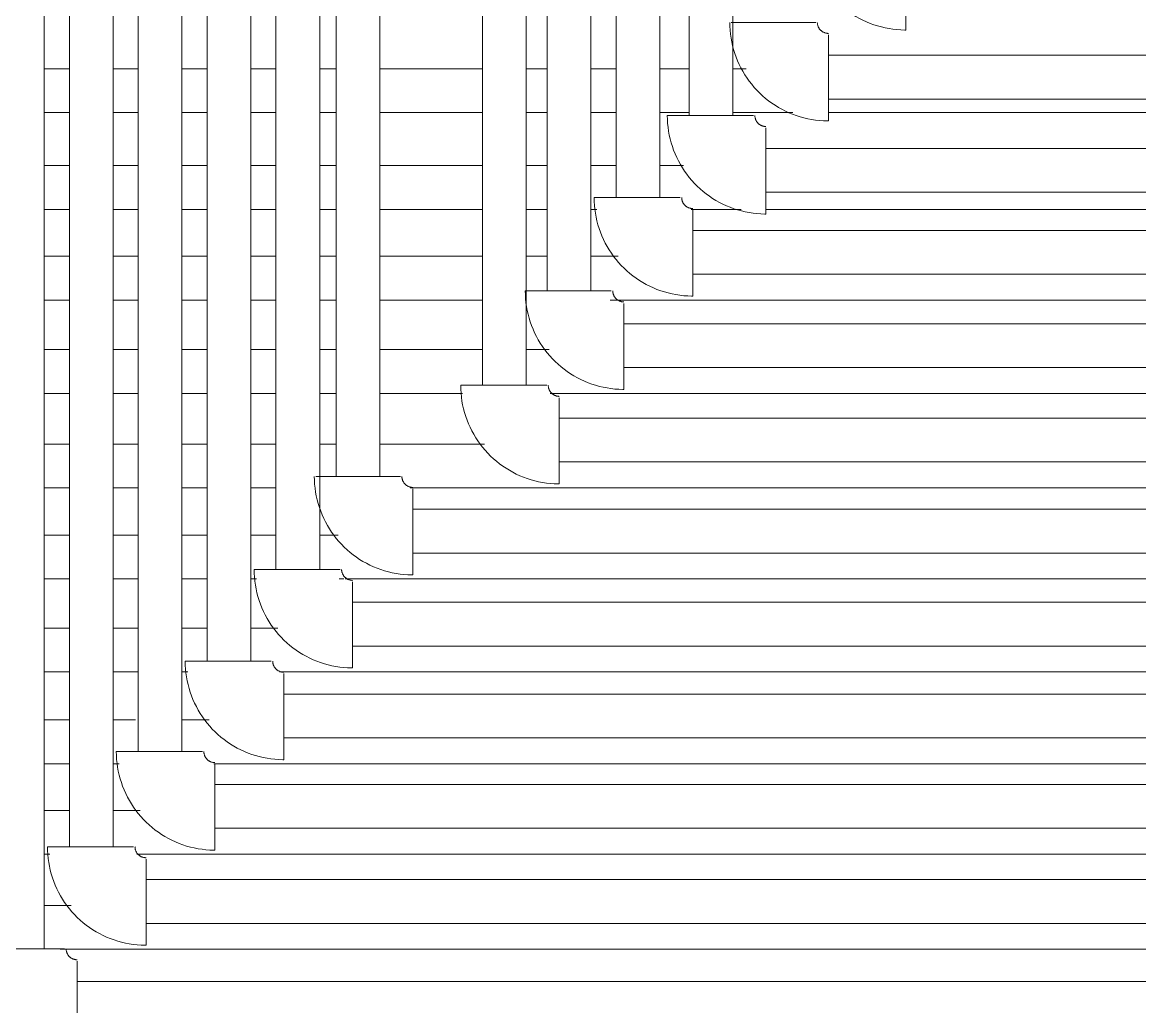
# Model space of a CAD drawing. Header units: millimetres. Extents: x 61345 to 69644, y 9491 to 29385.
# Drawn here: x 65797.72 to 65830.16, y 26762.33 to 26790.9 of the extents above; entities that cross this region are included whole.
import ezdxf

# ---------------------------------------------------------------- set-up
doc = ezdxf.new("R2010")
doc.units = ezdxf.units.MM
doc.layers.add('P-PIPE', color=30, linetype='Continuous', lineweight=18)

# ---------------------------------------------------------------- blocks, each defined once
blk = doc.blocks.new('Coude - Générique - Standard-2840662-CVC TERASSE')
at = {"layer": 'P-PIPE'}
for p, q in [((-16475.4, 13827.01), (-16475.84, 13827.01)), ((-16450.85, 13827.01), (-16452.12, 13827.01)), ((-16447.22, 13798.39), (-16447.22, 13798.82))]:
    blk.add_line(p, q, dxfattribs=at)
for points in [[(-16475.84, 13827.01, 0), (-16475.81, 13825.86, 0), (-16475.75, 13824.72, 0), (-16475.63, 13823.58, 0), (-16475.47, 13822.45, 0), (-16475.27, 13821.32, 0), (-16475.02, 13820.21, 0), (-16474.72, 13819.1, 0), (-16474.38, 13818.01, 0), (-16474, 13816.93, 0), (-16473.58, 13815.87, 0), (-16473.11, 13814.82, 0), (-16472.6, 13813.79, 0), (-16472.05, 13812.79, 0), (-16471.47, 13811.81, 0), (-16470.84, 13810.85, 0), (-16470.17, 13809.92, 0), (-16469.47, 13809.01, 0), (-16468.73, 13808.14, 0), (-16467.96, 13807.29, 0), (-16467.16, 13806.48, 0), (-16466.32, 13805.7, 0), (-16465.45, 13804.95, 0), (-16464.56, 13804.24, 0), (-16463.63, 13803.57, 0), (-16462.68, 13802.93, 0), (-16461.71, 13802.33, 0), (-16460.71, 13801.77, 0), (-16459.69, 13801.25, 0), (-16458.65, 13800.77, 0), (-16457.59, 13800.34, 0), (-16456.51, 13799.94, 0), (-16455.42, 13799.59, 0), (-16454.32, 13799.29, 0), (-16453.21, 13799.02, 0), (-16452.08, 13798.81, 0), (-16450.95, 13798.64, 0), (-16449.81, 13798.51, 0), (-16448.67, 13798.43, 0), (-16447.53, 13798.39, 0), (-16447.22, 13798.39, 0)], [(-16475.84, 13827.01, 0), (-16475.4, 13827.01, 0), (-16474.13, 13827.01, 0), (-16472.11, 13827.01, 0), (-16469.48, 13827.01, 0), (-16466.42, 13827.01, 0), (-16463.13, 13827.01, 0), (-16459.84, 13827.01, 0), (-16456.77, 13827.01, 0), (-16454.14, 13827.01, 0), (-16452.12, 13827.01, 0), (-16450.85, 13827.01, 0)], [(-16447.22, 13823.81, 0), (-16447.35, 13823.81, 0), (-16447.47, 13823.82, 0), (-16447.6, 13823.83, 0), (-16447.73, 13823.85, 0), (-16447.85, 13823.87, 0), (-16447.98, 13823.9, 0), (-16448.1, 13823.93, 0), (-16448.23, 13823.97, 0), (-16448.35, 13824.01, 0), (-16448.47, 13824.06, 0), (-16448.58, 13824.11, 0), (-16448.7, 13824.17, 0), (-16448.81, 13824.23, 0), (-16448.92, 13824.3, 0), (-16449.03, 13824.37, 0), (-16449.13, 13824.44, 0), (-16449.23, 13824.52, 0), (-16449.33, 13824.6, 0), (-16449.42, 13824.69, 0), (-16449.51, 13824.78, 0), (-16449.6, 13824.87, 0), (-16449.69, 13824.97, 0), (-16449.76, 13825.07, 0), (-16449.84, 13825.17, 0), (-16449.91, 13825.28, 0), (-16449.98, 13825.39, 0), (-16450.04, 13825.5, 0), (-16450.1, 13825.62, 0), (-16450.15, 13825.73, 0), (-16450.2, 13825.85, 0), (-16450.25, 13825.97, 0), (-16450.28, 13826.09, 0), (-16450.32, 13826.22, 0), (-16450.35, 13826.34, 0), (-16450.37, 13826.47, 0), (-16450.39, 13826.59, 0), (-16450.41, 13826.72, 0), (-16450.41, 13826.85, 0), (-16450.42, 13826.97, 0), (-16450.42, 13827.01, 0)], [(-16447.22, 13823.38, 0), (-16447.22, 13822.11, 0), (-16447.22, 13820.09, 0), (-16447.22, 13817.45, 0), (-16447.22, 13814.39, 0), (-16447.22, 13811.1, 0), (-16447.22, 13807.81, 0), (-16447.22, 13804.75, 0), (-16447.22, 13802.11, 0), (-16447.22, 13800.09, 0), (-16447.22, 13798.82, 0), (-16447.22, 13798.39, 0)]]:
    blk.add_polyline3d(points, dxfattribs=at)
blk = doc.blocks.new('Coude - Générique - Standard-V42-CVC TERASSE')
at = {"layer": 'P-PIPE'}
for p, q in [((-16455.4, 13856.62), (-16455.84, 13856.62)), ((-16430.85, 13856.62), (-16432.12, 13856.62)), ((-16427.22, 13828.01), (-16427.22, 13828.44))]:
    blk.add_line(p, q, dxfattribs=at)
for points in [[(-16455.84, 13856.62, 0), (-16455.81, 13855.48, 0), (-16455.75, 13854.34, 0), (-16455.63, 13853.2, 0), (-16455.47, 13852.06, 0), (-16455.27, 13850.94, 0), (-16455.02, 13849.82, 0), (-16454.72, 13848.71, 0), (-16454.38, 13847.62, 0), (-16454, 13846.54, 0), (-16453.58, 13845.48, 0), (-16453.11, 13844.43, 0), (-16452.6, 13843.41, 0), (-16452.05, 13842.4, 0), (-16451.47, 13841.42, 0), (-16450.84, 13840.46, 0), (-16450.17, 13839.53, 0), (-16449.47, 13838.63, 0), (-16448.73, 13837.75, 0), (-16447.96, 13836.91, 0), (-16447.16, 13836.09, 0), (-16446.32, 13835.31, 0), (-16445.45, 13834.57, 0), (-16444.56, 13833.85, 0), (-16443.63, 13833.18, 0), (-16442.68, 13832.54, 0), (-16441.71, 13831.94, 0), (-16440.71, 13831.38, 0), (-16439.69, 13830.86, 0), (-16438.65, 13830.39, 0), (-16437.59, 13829.95, 0), (-16436.51, 13829.56, 0), (-16435.42, 13829.21, 0), (-16434.32, 13828.9, 0), (-16433.21, 13828.64, 0), (-16432.08, 13828.42, 0), (-16430.95, 13828.25, 0), (-16429.81, 13828.12, 0), (-16428.67, 13828.04, 0), (-16427.53, 13828.01, 0), (-16427.22, 13828.01, 0)], [(-16455.84, 13856.62, 0), (-16455.4, 13856.62, 0), (-16454.13, 13856.62, 0), (-16452.11, 13856.62, 0), (-16449.48, 13856.62, 0), (-16446.42, 13856.62, 0), (-16443.13, 13856.62, 0), (-16439.84, 13856.62, 0), (-16436.77, 13856.62, 0), (-16434.14, 13856.62, 0), (-16432.12, 13856.62, 0), (-16430.85, 13856.62, 0)], [(-16427.22, 13853.42, 0), (-16427.35, 13853.43, 0), (-16427.47, 13853.43, 0), (-16427.6, 13853.45, 0), (-16427.73, 13853.46, 0), (-16427.85, 13853.49, 0), (-16427.98, 13853.51, 0), (-16428.1, 13853.55, 0), (-16428.23, 13853.59, 0), (-16428.35, 13853.63, 0), (-16428.47, 13853.68, 0), (-16428.58, 13853.73, 0), (-16428.7, 13853.78, 0), (-16428.81, 13853.85, 0), (-16428.92, 13853.91, 0), (-16429.03, 13853.98, 0), (-16429.13, 13854.06, 0), (-16429.23, 13854.13, 0), (-16429.33, 13854.22, 0), (-16429.42, 13854.3, 0), (-16429.51, 13854.39, 0), (-16429.6, 13854.49, 0), (-16429.69, 13854.58, 0), (-16429.76, 13854.68, 0), (-16429.84, 13854.79, 0), (-16429.91, 13854.89, 0), (-16429.98, 13855, 0), (-16430.04, 13855.11, 0), (-16430.1, 13855.23, 0), (-16430.15, 13855.35, 0), (-16430.2, 13855.46, 0), (-16430.25, 13855.58, 0), (-16430.28, 13855.71, 0), (-16430.32, 13855.83, 0), (-16430.35, 13855.95, 0), (-16430.37, 13856.08, 0), (-16430.39, 13856.21, 0), (-16430.41, 13856.33, 0), (-16430.41, 13856.46, 0), (-16430.42, 13856.59, 0), (-16430.42, 13856.62, 0)], [(-16427.22, 13852.99, 0), (-16427.22, 13851.72, 0), (-16427.22, 13849.7, 0), (-16427.22, 13847.07, 0), (-16427.22, 13844, 0), (-16427.22, 13840.71, 0), (-16427.22, 13837.42, 0), (-16427.22, 13834.36, 0), (-16427.22, 13831.73, 0), (-16427.22, 13829.71, 0), (-16427.22, 13828.44, 0), (-16427.22, 13828.01, 0)]]:
    blk.add_polyline3d(points, dxfattribs=at)
blk = doc.blocks.new('Coude - Générique - Standard-V43-CVC TERASSE')
at = {"layer": 'P-PIPE'}
for p, q in [((-16435.4, 13884.24), (-16435.84, 13884.24)), ((-16410.85, 13884.24), (-16412.12, 13884.24)), ((-16407.22, 13855.62), (-16407.22, 13856.06))]:
    blk.add_line(p, q, dxfattribs=at)
for points in [[(-16435.84, 13884.24, 0), (-16435.81, 13883.1, 0), (-16435.75, 13881.95, 0), (-16435.63, 13880.82, 0), (-16435.47, 13879.68, 0), (-16435.27, 13878.56, 0), (-16435.02, 13877.44, 0), (-16434.72, 13876.33, 0), (-16434.38, 13875.24, 0), (-16434, 13874.16, 0), (-16433.58, 13873.1, 0), (-16433.11, 13872.05, 0), (-16432.6, 13871.03, 0), (-16432.05, 13870.02, 0), (-16431.47, 13869.04, 0), (-16430.84, 13868.08, 0), (-16430.17, 13867.15, 0), (-16429.47, 13866.25, 0), (-16428.73, 13865.37, 0), (-16427.96, 13864.53, 0), (-16427.16, 13863.71, 0), (-16426.32, 13862.93, 0), (-16425.45, 13862.18, 0), (-16424.56, 13861.47, 0), (-16423.63, 13860.8, 0), (-16422.68, 13860.16, 0), (-16421.71, 13859.56, 0), (-16420.71, 13859, 0), (-16419.69, 13858.48, 0), (-16418.65, 13858, 0), (-16417.59, 13857.57, 0), (-16416.51, 13857.17, 0), (-16415.42, 13856.82, 0), (-16414.32, 13856.52, 0), (-16413.21, 13856.26, 0), (-16412.08, 13856.04, 0), (-16410.95, 13855.87, 0), (-16409.81, 13855.74, 0), (-16408.67, 13855.66, 0), (-16407.53, 13855.62, 0), (-16407.22, 13855.62, 0)], [(-16435.84, 13884.24, 0), (-16435.4, 13884.24, 0), (-16434.13, 13884.24, 0), (-16432.11, 13884.24, 0), (-16429.48, 13884.24, 0), (-16426.42, 13884.24, 0), (-16423.13, 13884.24, 0), (-16419.84, 13884.24, 0), (-16416.77, 13884.24, 0), (-16414.14, 13884.24, 0), (-16412.12, 13884.24, 0), (-16410.85, 13884.24, 0)], [(-16407.22, 13881.04, 0), (-16407.35, 13881.04, 0), (-16407.47, 13881.05, 0), (-16407.6, 13881.06, 0), (-16407.73, 13881.08, 0), (-16407.85, 13881.1, 0), (-16407.98, 13881.13, 0), (-16408.1, 13881.17, 0), (-16408.23, 13881.2, 0), (-16408.35, 13881.25, 0), (-16408.47, 13881.29, 0), (-16408.58, 13881.35, 0), (-16408.7, 13881.4, 0), (-16408.81, 13881.46, 0), (-16408.92, 13881.53, 0), (-16409.03, 13881.6, 0), (-16409.13, 13881.67, 0), (-16409.23, 13881.75, 0), (-16409.33, 13881.84, 0), (-16409.42, 13881.92, 0), (-16409.51, 13882.01, 0), (-16409.6, 13882.11, 0), (-16409.69, 13882.2, 0), (-16409.76, 13882.3, 0), (-16409.84, 13882.41, 0), (-16409.91, 13882.51, 0), (-16409.98, 13882.62, 0), (-16410.04, 13882.73, 0), (-16410.1, 13882.85, 0), (-16410.15, 13882.96, 0), (-16410.2, 13883.08, 0), (-16410.25, 13883.2, 0), (-16410.28, 13883.32, 0), (-16410.32, 13883.45, 0), (-16410.35, 13883.57, 0), (-16410.37, 13883.7, 0), (-16410.39, 13883.82, 0), (-16410.41, 13883.95, 0), (-16410.41, 13884.08, 0), (-16410.42, 13884.21, 0), (-16410.42, 13884.24, 0)], [(-16407.22, 13880.61, 0), (-16407.22, 13879.34, 0), (-16407.22, 13877.32, 0), (-16407.22, 13874.69, 0), (-16407.22, 13871.62, 0), (-16407.22, 13868.33, 0), (-16407.22, 13865.04, 0), (-16407.22, 13861.98, 0), (-16407.22, 13859.35, 0), (-16407.22, 13857.33, 0), (-16407.22, 13856.06, 0), (-16407.22, 13855.62, 0)]]:
    blk.add_polyline3d(points, dxfattribs=at)
blk = doc.blocks.new('Coude - Générique - Standard-V44-CVC TERASSE')
at = {"layer": 'P-PIPE'}
for p, q in [((-16415.4, 13910.49), (-16415.84, 13910.49)), ((-16390.85, 13910.49), (-16392.12, 13910.49)), ((-16387.22, 13881.87), (-16387.22, 13882.31))]:
    blk.add_line(p, q, dxfattribs=at)
for points in [[(-16415.84, 13910.49, 0), (-16415.81, 13909.35, 0), (-16415.75, 13908.2, 0), (-16415.63, 13907.07, 0), (-16415.47, 13905.93, 0), (-16415.27, 13904.81, 0), (-16415.02, 13903.69, 0), (-16414.72, 13902.58, 0), (-16414.38, 13901.49, 0), (-16414, 13900.41, 0), (-16413.58, 13899.35, 0), (-16413.11, 13898.3, 0), (-16412.6, 13897.28, 0), (-16412.05, 13896.27, 0), (-16411.47, 13895.29, 0), (-16410.84, 13894.33, 0), (-16410.17, 13893.4, 0), (-16409.47, 13892.5, 0), (-16408.73, 13891.62, 0), (-16407.96, 13890.78, 0), (-16407.16, 13889.96, 0), (-16406.32, 13889.18, 0), (-16405.45, 13888.43, 0), (-16404.56, 13887.72, 0), (-16403.63, 13887.05, 0), (-16402.68, 13886.41, 0), (-16401.71, 13885.81, 0), (-16400.71, 13885.25, 0), (-16399.69, 13884.73, 0), (-16398.65, 13884.25, 0), (-16397.59, 13883.82, 0), (-16396.51, 13883.42, 0), (-16395.42, 13883.07, 0), (-16394.32, 13882.77, 0), (-16393.21, 13882.51, 0), (-16392.08, 13882.29, 0), (-16390.95, 13882.12, 0), (-16389.81, 13881.99, 0), (-16388.67, 13881.91, 0), (-16387.53, 13881.87, 0), (-16387.22, 13881.87, 0)], [(-16415.84, 13910.49, 0), (-16415.4, 13910.49, 0), (-16414.13, 13910.49, 0), (-16412.11, 13910.49, 0), (-16409.48, 13910.49, 0), (-16406.42, 13910.49, 0), (-16403.13, 13910.49, 0), (-16399.84, 13910.49, 0), (-16396.77, 13910.49, 0), (-16394.14, 13910.49, 0), (-16392.12, 13910.49, 0), (-16390.85, 13910.49, 0)], [(-16387.22, 13907.29, 0), (-16387.35, 13907.29, 0), (-16387.47, 13907.3, 0), (-16387.6, 13907.31, 0), (-16387.73, 13907.33, 0), (-16387.85, 13907.35, 0), (-16387.98, 13907.38, 0), (-16388.1, 13907.42, 0), (-16388.23, 13907.45, 0), (-16388.35, 13907.5, 0), (-16388.47, 13907.54, 0), (-16388.58, 13907.6, 0), (-16388.7, 13907.65, 0), (-16388.81, 13907.71, 0), (-16388.92, 13907.78, 0), (-16389.03, 13907.85, 0), (-16389.13, 13907.92, 0), (-16389.23, 13908, 0), (-16389.33, 13908.09, 0), (-16389.42, 13908.17, 0), (-16389.51, 13908.26, 0), (-16389.6, 13908.36, 0), (-16389.69, 13908.45, 0), (-16389.76, 13908.55, 0), (-16389.84, 13908.66, 0), (-16389.91, 13908.76, 0), (-16389.98, 13908.87, 0), (-16390.04, 13908.98, 0), (-16390.1, 13909.1, 0), (-16390.15, 13909.21, 0), (-16390.2, 13909.33, 0), (-16390.25, 13909.45, 0), (-16390.28, 13909.57, 0), (-16390.32, 13909.7, 0), (-16390.35, 13909.82, 0), (-16390.37, 13909.95, 0), (-16390.39, 13910.07, 0), (-16390.41, 13910.2, 0), (-16390.41, 13910.33, 0), (-16390.42, 13910.46, 0), (-16390.42, 13910.49, 0)], [(-16387.22, 13906.86, 0), (-16387.22, 13905.59, 0), (-16387.22, 13903.57, 0), (-16387.22, 13900.94, 0), (-16387.22, 13897.87, 0), (-16387.22, 13894.58, 0), (-16387.22, 13891.29, 0), (-16387.22, 13888.23, 0), (-16387.22, 13885.6, 0), (-16387.22, 13883.58, 0), (-16387.22, 13882.31, 0), (-16387.22, 13881.87, 0)]]:
    blk.add_polyline3d(points, dxfattribs=at)
blk = doc.blocks.new('Coude - Générique - Standard-V45-CVC TERASSE')
at = {"layer": 'P-PIPE'}
for p, q in [((-16395.4, 13937.14), (-16395.84, 13937.14)), ((-16370.85, 13937.14), (-16372.12, 13937.14)), ((-16367.22, 13908.52), (-16367.22, 13908.95))]:
    blk.add_line(p, q, dxfattribs=at)
for points in [[(-16395.84, 13937.14, 0), (-16395.81, 13935.99, 0), (-16395.75, 13934.85, 0), (-16395.63, 13933.71, 0), (-16395.47, 13932.58, 0), (-16395.27, 13931.45, 0), (-16395.02, 13930.33, 0), (-16394.72, 13929.23, 0), (-16394.38, 13928.13, 0), (-16394, 13927.05, 0), (-16393.58, 13925.99, 0), (-16393.11, 13924.95, 0), (-16392.6, 13923.92, 0), (-16392.05, 13922.92, 0), (-16391.47, 13921.93, 0), (-16390.84, 13920.98, 0), (-16390.17, 13920.05, 0), (-16389.47, 13919.14, 0), (-16388.73, 13918.27, 0), (-16387.96, 13917.42, 0), (-16387.16, 13916.61, 0), (-16386.32, 13915.83, 0), (-16385.45, 13915.08, 0), (-16384.56, 13914.37, 0), (-16383.63, 13913.69, 0), (-16382.68, 13913.05, 0), (-16381.71, 13912.46, 0), (-16380.71, 13911.9, 0), (-16379.69, 13911.38, 0), (-16378.65, 13910.9, 0), (-16377.59, 13910.46, 0), (-16376.51, 13910.07, 0), (-16375.42, 13909.72, 0), (-16374.32, 13909.41, 0), (-16373.21, 13909.15, 0), (-16372.08, 13908.93, 0), (-16370.95, 13908.76, 0), (-16369.81, 13908.64, 0), (-16368.67, 13908.55, 0), (-16367.53, 13908.52, 0), (-16367.22, 13908.52, 0)], [(-16395.84, 13937.14, 0), (-16395.4, 13937.14, 0), (-16394.13, 13937.14, 0), (-16392.11, 13937.14, 0), (-16389.48, 13937.14, 0), (-16386.42, 13937.14, 0), (-16383.13, 13937.14, 0), (-16379.84, 13937.14, 0), (-16376.77, 13937.14, 0), (-16374.14, 13937.14, 0), (-16372.12, 13937.14, 0), (-16370.85, 13937.14, 0)], [(-16367.22, 13933.94, 0), (-16367.35, 13933.94, 0), (-16367.47, 13933.95, 0), (-16367.6, 13933.96, 0), (-16367.73, 13933.98, 0), (-16367.85, 13934, 0), (-16367.98, 13934.03, 0), (-16368.1, 13934.06, 0), (-16368.23, 13934.1, 0), (-16368.35, 13934.14, 0), (-16368.47, 13934.19, 0), (-16368.58, 13934.24, 0), (-16368.7, 13934.3, 0), (-16368.81, 13934.36, 0), (-16368.92, 13934.42, 0), (-16369.03, 13934.49, 0), (-16369.13, 13934.57, 0), (-16369.23, 13934.65, 0), (-16369.33, 13934.73, 0), (-16369.42, 13934.82, 0), (-16369.51, 13934.91, 0), (-16369.6, 13935, 0), (-16369.69, 13935.1, 0), (-16369.76, 13935.2, 0), (-16369.84, 13935.3, 0), (-16369.91, 13935.41, 0), (-16369.98, 13935.52, 0), (-16370.04, 13935.63, 0), (-16370.1, 13935.74, 0), (-16370.15, 13935.86, 0), (-16370.2, 13935.98, 0), (-16370.25, 13936.1, 0), (-16370.28, 13936.22, 0), (-16370.32, 13936.34, 0), (-16370.35, 13936.47, 0), (-16370.37, 13936.59, 0), (-16370.39, 13936.72, 0), (-16370.41, 13936.85, 0), (-16370.41, 13936.97, 0), (-16370.42, 13937.1, 0), (-16370.42, 13937.14, 0)], [(-16367.22, 13933.5, 0), (-16367.22, 13932.23, 0), (-16367.22, 13930.21, 0), (-16367.22, 13927.58, 0), (-16367.22, 13924.52, 0), (-16367.22, 13921.23, 0), (-16367.22, 13917.94, 0), (-16367.22, 13914.87, 0), (-16367.22, 13912.24, 0), (-16367.22, 13910.22, 0), (-16367.22, 13908.95, 0), (-16367.22, 13908.52, 0)]]:
    blk.add_polyline3d(points, dxfattribs=at)
blk = doc.blocks.new('Coude - Générique - Standard-V46-CVC TERASSE')
at = {"layer": 'P-PIPE', "color": 30}
for p, q in [((-16353.35, 13964.13), (-16354.62, 13964.13)), ((-16349.72, 13935.52), (-16349.72, 13935.95))]:
    blk.add_line(p, q, dxfattribs=at)
for points in [[(-16378.34, 13964.13, 0), (-16378.31, 13962.99, 0), (-16378.25, 13961.85, 0), (-16378.13, 13960.71, 0), (-16377.97, 13959.58, 0), (-16377.77, 13958.45, 0), (-16377.52, 13957.33, 0), (-16377.22, 13956.23, 0), (-16376.88, 13955.13, 0), (-16376.5, 13954.05, 0), (-16376.08, 13952.99, 0), (-16375.61, 13951.94, 0), (-16375.1, 13950.92, 0), (-16374.55, 13949.91, 0), (-16373.97, 13948.93, 0), (-16373.34, 13947.98, 0), (-16372.67, 13947.04, 0), (-16371.97, 13946.14, 0), (-16371.23, 13945.26, 0), (-16370.46, 13944.42, 0), (-16369.66, 13943.61, 0), (-16368.82, 13942.82, 0), (-16367.95, 13942.08, 0), (-16367.06, 13941.37, 0), (-16366.13, 13940.69, 0), (-16365.18, 13940.05, 0), (-16364.21, 13939.45, 0), (-16363.21, 13938.89, 0), (-16362.19, 13938.38, 0), (-16361.15, 13937.9, 0), (-16360.09, 13937.46, 0), (-16359.01, 13937.07, 0), (-16357.92, 13936.72, 0), (-16356.82, 13936.41, 0), (-16355.71, 13936.15, 0), (-16354.58, 13935.93, 0), (-16353.45, 13935.76, 0), (-16352.31, 13935.63, 0), (-16351.17, 13935.55, 0), (-16350.03, 13935.52, 0), (-16349.72, 13935.52, 0)], [(-16377.9, 13964.13, 0), (-16376.63, 13964.13, 0), (-16374.61, 13964.13, 0), (-16371.98, 13964.13, 0), (-16368.92, 13964.13, 0), (-16365.63, 13964.13, 0), (-16362.34, 13964.13, 0), (-16359.27, 13964.13, 0), (-16356.64, 13964.13, 0), (-16354.62, 13964.13, 0), (-16353.35, 13964.13, 0)], [(-16349.72, 13960.93, 0), (-16349.85, 13960.94, 0), (-16349.97, 13960.94, 0), (-16350.1, 13960.96, 0), (-16350.23, 13960.98, 0), (-16350.35, 13961, 0), (-16350.48, 13961.03, 0), (-16350.6, 13961.06, 0), (-16350.73, 13961.1, 0), (-16350.85, 13961.14, 0), (-16350.97, 13961.19, 0), (-16351.08, 13961.24, 0), (-16351.2, 13961.3, 0), (-16351.31, 13961.36, 0), (-16351.42, 13961.42, 0), (-16351.53, 13961.49, 0), (-16351.63, 13961.57, 0), (-16351.73, 13961.65, 0), (-16351.83, 13961.73, 0), (-16351.92, 13961.81, 0), (-16352.01, 13961.9, 0), (-16352.1, 13962, 0), (-16352.19, 13962.1, 0), (-16352.26, 13962.2, 0), (-16352.34, 13962.3, 0), (-16352.41, 13962.41, 0), (-16352.48, 13962.51, 0), (-16352.54, 13962.63, 0), (-16352.6, 13962.74, 0), (-16352.65, 13962.86, 0), (-16352.7, 13962.97, 0), (-16352.75, 13963.1, 0), (-16352.78, 13963.22, 0), (-16352.82, 13963.34, 0), (-16352.85, 13963.46, 0), (-16352.87, 13963.59, 0), (-16352.89, 13963.72, 0), (-16352.91, 13963.84, 0), (-16352.91, 13963.97, 0), (-16352.92, 13964.1, 0), (-16352.92, 13964.13, 0)], [(-16349.72, 13960.5, 0), (-16349.72, 13959.23, 0), (-16349.72, 13957.21, 0), (-16349.72, 13954.58, 0), (-16349.72, 13951.51, 0), (-16349.72, 13948.23, 0), (-16349.72, 13944.94, 0), (-16349.72, 13941.87, 0), (-16349.72, 13939.24, 0), (-16349.72, 13937.22, 0), (-16349.72, 13935.95, 0), (-16349.72, 13935.52, 0)]]:
    blk.add_polyline3d(points, dxfattribs=at)
blk = doc.blocks.new('Coude - Générique - Standard-V47-CVC TERASSE')
at = {"layer": 'P-PIPE'}
for p, q in [((-16335.4, 13990.57), (-16335.84, 13990.57)), ((-16310.85, 13990.57), (-16312.12, 13990.57)), ((-16307.22, 13961.95), (-16307.22, 13962.38))]:
    blk.add_line(p, q, dxfattribs=at)
for points in [[(-16335.84, 13990.57, 0), (-16335.81, 13989.42, 0), (-16335.75, 13988.28, 0), (-16335.63, 13987.14, 0), (-16335.47, 13986.01, 0), (-16335.27, 13984.88, 0), (-16335.02, 13983.76, 0), (-16334.72, 13982.66, 0), (-16334.38, 13981.56, 0), (-16334, 13980.49, 0), (-16333.58, 13979.42, 0), (-16333.11, 13978.38, 0), (-16332.6, 13977.35, 0), (-16332.05, 13976.35, 0), (-16331.47, 13975.37, 0), (-16330.84, 13974.41, 0), (-16330.17, 13973.48, 0), (-16329.47, 13972.57, 0), (-16328.73, 13971.7, 0), (-16327.96, 13970.85, 0), (-16327.16, 13970.04, 0), (-16326.32, 13969.26, 0), (-16325.45, 13968.51, 0), (-16324.56, 13967.8, 0), (-16323.63, 13967.12, 0), (-16322.68, 13966.49, 0), (-16321.71, 13965.89, 0), (-16320.71, 13965.33, 0), (-16319.69, 13964.81, 0), (-16318.65, 13964.33, 0), (-16317.59, 13963.89, 0), (-16316.51, 13963.5, 0), (-16315.42, 13963.15, 0), (-16314.32, 13962.84, 0), (-16313.21, 13962.58, 0), (-16312.08, 13962.37, 0), (-16310.95, 13962.19, 0), (-16309.81, 13962.07, 0), (-16308.67, 13961.99, 0), (-16307.53, 13961.95, 0), (-16307.22, 13961.95, 0)], [(-16335.84, 13990.57, 0), (-16335.4, 13990.57, 0), (-16334.13, 13990.57, 0), (-16332.11, 13990.57, 0), (-16329.48, 13990.57, 0), (-16326.42, 13990.57, 0), (-16323.13, 13990.57, 0), (-16319.84, 13990.57, 0), (-16316.77, 13990.57, 0), (-16314.14, 13990.57, 0), (-16312.12, 13990.57, 0), (-16310.85, 13990.57, 0)], [(-16307.22, 13987.37, 0), (-16307.35, 13987.37, 0), (-16307.47, 13987.38, 0), (-16307.6, 13987.39, 0), (-16307.73, 13987.41, 0), (-16307.85, 13987.43, 0), (-16307.98, 13987.46, 0), (-16308.1, 13987.49, 0), (-16308.23, 13987.53, 0), (-16308.35, 13987.57, 0), (-16308.47, 13987.62, 0), (-16308.58, 13987.67, 0), (-16308.7, 13987.73, 0), (-16308.81, 13987.79, 0), (-16308.92, 13987.86, 0), (-16309.03, 13987.93, 0), (-16309.13, 13988, 0), (-16309.23, 13988.08, 0), (-16309.33, 13988.16, 0), (-16309.42, 13988.25, 0), (-16309.51, 13988.34, 0), (-16309.6, 13988.43, 0), (-16309.69, 13988.53, 0), (-16309.76, 13988.63, 0), (-16309.84, 13988.73, 0), (-16309.91, 13988.84, 0), (-16309.98, 13988.95, 0), (-16310.04, 13989.06, 0), (-16310.1, 13989.17, 0), (-16310.15, 13989.29, 0), (-16310.2, 13989.41, 0), (-16310.25, 13989.53, 0), (-16310.28, 13989.65, 0), (-16310.32, 13989.77, 0), (-16310.35, 13989.9, 0), (-16310.37, 13990.02, 0), (-16310.39, 13990.15, 0), (-16310.41, 13990.28, 0), (-16310.41, 13990.4, 0), (-16310.42, 13990.53, 0), (-16310.42, 13990.57, 0)], [(-16307.22, 13986.93, 0), (-16307.22, 13985.66, 0), (-16307.22, 13983.64, 0), (-16307.22, 13981.01, 0), (-16307.22, 13977.95, 0), (-16307.22, 13974.66, 0), (-16307.22, 13971.37, 0), (-16307.22, 13968.3, 0), (-16307.22, 13965.67, 0), (-16307.22, 13963.65, 0), (-16307.22, 13962.38, 0), (-16307.22, 13961.95, 0)]]:
    blk.add_polyline3d(points, dxfattribs=at)
blk = doc.blocks.new('Coude - Générique - Standard-V49-CVC TERASSE')
at = {"layer": 'P-PIPE'}
for p, q in [((-16292.1, 14017.99), (-16293.37, 14017.99)), ((-16288.47, 13989.37), (-16288.47, 13989.8))]:
    blk.add_line(p, q, dxfattribs=at)
for points in [[(-16317.09, 14017.99, 0), (-16317.06, 14016.84, 0), (-16317, 14015.7, 0), (-16316.88, 14014.56, 0), (-16316.72, 14013.43, 0), (-16316.52, 14012.3, 0), (-16316.27, 14011.18, 0), (-16315.97, 14010.08, 0), (-16315.63, 14008.98, 0), (-16315.25, 14007.91, 0), (-16314.83, 14006.84, 0), (-16314.36, 14005.8, 0), (-16313.85, 14004.77, 0), (-16313.3, 14003.77, 0), (-16312.72, 14002.79, 0), (-16312.09, 14001.83, 0), (-16311.42, 14000.9, 0), (-16310.72, 13999.99, 0), (-16309.98, 13999.12, 0), (-16309.21, 13998.27, 0), (-16308.41, 13997.46, 0), (-16307.57, 13996.68, 0), (-16306.7, 13995.93, 0), (-16305.81, 13995.22, 0), (-16304.88, 13994.54, 0), (-16303.93, 13993.91, 0), (-16302.96, 13993.31, 0), (-16301.96, 13992.75, 0), (-16300.94, 13992.23, 0), (-16299.9, 13991.75, 0), (-16298.84, 13991.31, 0), (-16297.76, 13990.92, 0), (-16296.67, 13990.57, 0), (-16295.57, 13990.26, 0), (-16294.46, 13990, 0), (-16293.33, 13989.79, 0), (-16292.2, 13989.61, 0), (-16291.06, 13989.49, 0), (-16289.92, 13989.41, 0), (-16288.78, 13989.37, 0), (-16288.47, 13989.37, 0)], [(-16317.09, 14017.99, 0), (-16316.65, 14017.99, 0), (-16315.38, 14017.99, 0), (-16313.36, 14017.99, 0), (-16310.73, 14017.99, 0), (-16307.67, 14017.99, 0), (-16304.38, 14017.99, 0), (-16301.09, 14017.99, 0), (-16298.02, 14017.99, 0), (-16295.39, 14017.99, 0), (-16293.37, 14017.99, 0), (-16292.1, 14017.99, 0)], [(-16288.47, 14014.79, 0), (-16288.6, 14014.79, 0), (-16288.72, 14014.8, 0), (-16288.85, 14014.81, 0), (-16288.98, 14014.83, 0), (-16289.1, 14014.85, 0), (-16289.23, 14014.88, 0), (-16289.35, 14014.91, 0), (-16289.48, 14014.95, 0), (-16289.6, 14014.99, 0), (-16289.72, 14015.04, 0), (-16289.83, 14015.09, 0), (-16289.95, 14015.15, 0), (-16290.06, 14015.21, 0), (-16290.17, 14015.28, 0), (-16290.28, 14015.35, 0), (-16290.38, 14015.42, 0), (-16290.48, 14015.5, 0), (-16290.58, 14015.58, 0), (-16290.67, 14015.67, 0), (-16290.76, 14015.76, 0), (-16290.85, 14015.85, 0), (-16290.94, 14015.95, 0), (-16291.01, 14016.05, 0), (-16291.09, 14016.15, 0), (-16291.16, 14016.26, 0), (-16291.23, 14016.37, 0), (-16291.29, 14016.48, 0), (-16291.35, 14016.59, 0), (-16291.4, 14016.71, 0), (-16291.45, 14016.83, 0), (-16291.5, 14016.95, 0), (-16291.53, 14017.07, 0), (-16291.57, 14017.19, 0), (-16291.6, 14017.32, 0), (-16291.62, 14017.44, 0), (-16291.64, 14017.57, 0), (-16291.66, 14017.7, 0), (-16291.66, 14017.82, 0), (-16291.67, 14017.95, 0), (-16291.67, 14017.99, 0)], [(-16288.47, 14014.35, 0), (-16288.47, 14013.08, 0), (-16288.47, 14011.06, 0), (-16288.47, 14008.43, 0), (-16288.47, 14005.37, 0), (-16288.47, 14002.08, 0), (-16288.47, 13998.79, 0), (-16288.47, 13995.72, 0), (-16288.47, 13993.09, 0), (-16288.47, 13991.07, 0), (-16288.47, 13989.8, 0), (-16288.47, 13989.37, 0)]]:
    blk.add_polyline3d(points, dxfattribs=at)
blk = doc.blocks.new('Coude - Générique - Standard-V51-CVC TERASSE')
at = {"layer": 'P-PIPE'}
for p, q in [((-16296.65, 14045.09), (-16297.09, 14045.09)), ((-16272.1, 14045.09), (-16273.37, 14045.09)), ((-16268.47, 14016.47), (-16268.47, 14016.9))]:
    blk.add_line(p, q, dxfattribs=at)
for points in [[(-16297.09, 14045.09, 0), (-16297.06, 14043.95, 0), (-16297, 14042.8, 0), (-16296.88, 14041.66, 0), (-16296.72, 14040.53, 0), (-16296.52, 14039.4, 0), (-16296.27, 14038.29, 0), (-16295.97, 14037.18, 0), (-16295.63, 14036.09, 0), (-16295.25, 14035.01, 0), (-16294.83, 14033.95, 0), (-16294.36, 14032.9, 0), (-16293.85, 14031.87, 0), (-16293.3, 14030.87, 0), (-16292.72, 14029.89, 0), (-16292.09, 14028.93, 0), (-16291.42, 14028, 0), (-16290.72, 14027.1, 0), (-16289.98, 14026.22, 0), (-16289.21, 14025.37, 0), (-16288.41, 14024.56, 0), (-16287.57, 14023.78, 0), (-16286.7, 14023.03, 0), (-16285.81, 14022.32, 0), (-16284.88, 14021.65, 0), (-16283.93, 14021.01, 0), (-16282.96, 14020.41, 0), (-16281.96, 14019.85, 0), (-16280.94, 14019.33, 0), (-16279.9, 14018.85, 0), (-16278.84, 14018.42, 0), (-16277.76, 14018.02, 0), (-16276.67, 14017.67, 0), (-16275.57, 14017.37, 0), (-16274.46, 14017.11, 0), (-16273.33, 14016.89, 0), (-16272.2, 14016.72, 0), (-16271.06, 14016.59, 0), (-16269.92, 14016.51, 0), (-16268.78, 14016.47, 0), (-16268.47, 14016.47, 0)], [(-16297.09, 14045.09, 0), (-16296.65, 14045.09, 0), (-16295.38, 14045.09, 0), (-16293.36, 14045.09, 0), (-16290.73, 14045.09, 0), (-16287.67, 14045.09, 0), (-16284.38, 14045.09, 0), (-16281.09, 14045.09, 0), (-16278.02, 14045.09, 0), (-16275.39, 14045.09, 0), (-16273.37, 14045.09, 0), (-16272.1, 14045.09, 0)], [(-16268.47, 14041.89, 0), (-16268.6, 14041.89, 0), (-16268.72, 14041.9, 0), (-16268.85, 14041.91, 0), (-16268.98, 14041.93, 0), (-16269.1, 14041.95, 0), (-16269.23, 14041.98, 0), (-16269.35, 14042.01, 0), (-16269.48, 14042.05, 0), (-16269.6, 14042.09, 0), (-16269.72, 14042.14, 0), (-16269.83, 14042.19, 0), (-16269.95, 14042.25, 0), (-16270.06, 14042.31, 0), (-16270.17, 14042.38, 0), (-16270.28, 14042.45, 0), (-16270.38, 14042.52, 0), (-16270.48, 14042.6, 0), (-16270.58, 14042.68, 0), (-16270.67, 14042.77, 0), (-16270.76, 14042.86, 0), (-16270.85, 14042.95, 0), (-16270.94, 14043.05, 0), (-16271.01, 14043.15, 0), (-16271.09, 14043.25, 0), (-16271.16, 14043.36, 0), (-16271.23, 14043.47, 0), (-16271.29, 14043.58, 0), (-16271.35, 14043.7, 0), (-16271.4, 14043.81, 0), (-16271.45, 14043.93, 0), (-16271.5, 14044.05, 0), (-16271.53, 14044.17, 0), (-16271.57, 14044.3, 0), (-16271.6, 14044.42, 0), (-16271.62, 14044.55, 0), (-16271.64, 14044.67, 0), (-16271.66, 14044.8, 0), (-16271.66, 14044.93, 0), (-16271.67, 14045.06, 0), (-16271.67, 14045.09, 0)], [(-16268.47, 14041.46, 0), (-16268.47, 14040.19, 0), (-16268.47, 14038.17, 0), (-16268.47, 14035.54, 0), (-16268.47, 14032.47, 0), (-16268.47, 14029.18, 0), (-16268.47, 14025.89, 0), (-16268.47, 14022.83, 0), (-16268.47, 14020.19, 0), (-16268.47, 14018.17, 0), (-16268.47, 14016.9, 0), (-16268.47, 14016.47, 0)]]:
    blk.add_polyline3d(points, dxfattribs=at)
blk = doc.blocks.new('Coude - Générique - Standard-V52-CVC TERASSE')
at = {"layer": 'P-PIPE'}
for p, q in [((-16275.4, 14068.91), (-16275.84, 14068.91)), ((-16250.85, 14068.91), (-16252.12, 14068.91)), ((-16247.22, 14040.29), (-16247.22, 14040.72))]:
    blk.add_line(p, q, dxfattribs=at)
for points in [[(-16275.84, 14068.91, 0), (-16275.81, 14067.76, 0), (-16275.75, 14066.62, 0), (-16275.63, 14065.48, 0), (-16275.47, 14064.35, 0), (-16275.27, 14063.22, 0), (-16275.02, 14062.11, 0), (-16274.72, 14061, 0), (-16274.38, 14059.91, 0), (-16274, 14058.83, 0), (-16273.58, 14057.76, 0), (-16273.11, 14056.72, 0), (-16272.6, 14055.69, 0), (-16272.05, 14054.69, 0), (-16271.47, 14053.71, 0), (-16270.84, 14052.75, 0), (-16270.17, 14051.82, 0), (-16269.47, 14050.91, 0), (-16268.73, 14050.04, 0), (-16267.96, 14049.19, 0), (-16267.16, 14048.38, 0), (-16266.32, 14047.6, 0), (-16265.45, 14046.85, 0), (-16264.56, 14046.14, 0), (-16263.63, 14045.46, 0), (-16262.68, 14044.83, 0), (-16261.71, 14044.23, 0), (-16260.71, 14043.67, 0), (-16259.69, 14043.15, 0), (-16258.65, 14042.67, 0), (-16257.59, 14042.24, 0), (-16256.51, 14041.84, 0), (-16255.42, 14041.49, 0), (-16254.32, 14041.19, 0), (-16253.21, 14040.92, 0), (-16252.08, 14040.71, 0), (-16250.95, 14040.54, 0), (-16249.81, 14040.41, 0), (-16248.67, 14040.33, 0), (-16247.53, 14040.29, 0), (-16247.22, 14040.29, 0)], [(-16275.84, 14068.91, 0), (-16275.4, 14068.91, 0), (-16274.13, 14068.91, 0), (-16272.11, 14068.91, 0), (-16269.48, 14068.91, 0), (-16266.42, 14068.91, 0), (-16263.13, 14068.91, 0), (-16259.84, 14068.91, 0), (-16256.77, 14068.91, 0), (-16254.14, 14068.91, 0), (-16252.12, 14068.91, 0), (-16250.85, 14068.91, 0)], [(-16247.22, 14065.71, 0), (-16247.35, 14065.71, 0), (-16247.47, 14065.72, 0), (-16247.6, 14065.73, 0), (-16247.73, 14065.75, 0), (-16247.85, 14065.77, 0), (-16247.98, 14065.8, 0), (-16248.1, 14065.83, 0), (-16248.23, 14065.87, 0), (-16248.35, 14065.91, 0), (-16248.47, 14065.96, 0), (-16248.58, 14066.01, 0), (-16248.7, 14066.07, 0), (-16248.81, 14066.13, 0), (-16248.92, 14066.2, 0), (-16249.03, 14066.27, 0), (-16249.13, 14066.34, 0), (-16249.23, 14066.42, 0), (-16249.33, 14066.5, 0), (-16249.42, 14066.59, 0), (-16249.51, 14066.68, 0), (-16249.6, 14066.77, 0), (-16249.69, 14066.87, 0), (-16249.76, 14066.97, 0), (-16249.84, 14067.07, 0), (-16249.91, 14067.18, 0), (-16249.98, 14067.29, 0), (-16250.04, 14067.4, 0), (-16250.1, 14067.51, 0), (-16250.15, 14067.63, 0), (-16250.2, 14067.75, 0), (-16250.25, 14067.87, 0), (-16250.28, 14067.99, 0), (-16250.32, 14068.11, 0), (-16250.35, 14068.24, 0), (-16250.37, 14068.36, 0), (-16250.39, 14068.49, 0), (-16250.41, 14068.62, 0), (-16250.41, 14068.75, 0), (-16250.42, 14068.87, 0), (-16250.42, 14068.91, 0)], [(-16247.22, 14065.28, 0), (-16247.22, 14064.01, 0), (-16247.22, 14061.99, 0), (-16247.22, 14059.35, 0), (-16247.22, 14056.29, 0), (-16247.22, 14053, 0), (-16247.22, 14049.71, 0), (-16247.22, 14046.65, 0), (-16247.22, 14044.01, 0), (-16247.22, 14041.99, 0), (-16247.22, 14040.72, 0), (-16247.22, 14040.29, 0)]]:
    blk.add_polyline3d(points, dxfattribs=at)
blk = doc.blocks.new('Coude - Générique - Standard-V53-CVC TERASSE')
at = {"layer": 'P-PIPE'}
for p, q in [((-16232.71, 14095.94), (-16233.98, 14095.94)), ((-16229.08, 14067.32), (-16229.08, 14067.76))]:
    blk.add_line(p, q, dxfattribs=at)
for points in [[(-16257.7, 14095.94, 0), (-16257.68, 14094.8, 0), (-16257.61, 14093.65, 0), (-16257.49, 14092.51, 0), (-16257.33, 14091.38, 0), (-16257.13, 14090.25, 0), (-16256.88, 14089.14, 0), (-16256.58, 14088.03, 0), (-16256.25, 14086.94, 0), (-16255.86, 14085.86, 0), (-16255.44, 14084.8, 0), (-16254.97, 14083.75, 0), (-16254.46, 14082.73, 0), (-16253.92, 14081.72, 0), (-16253.33, 14080.74, 0), (-16252.7, 14079.78, 0), (-16252.03, 14078.85, 0), (-16251.33, 14077.95, 0), (-16250.6, 14077.07, 0), (-16249.82, 14076.22, 0), (-16249.02, 14075.41, 0), (-16248.18, 14074.63, 0), (-16247.31, 14073.88, 0), (-16246.42, 14073.17, 0), (-16245.49, 14072.5, 0), (-16244.54, 14071.86, 0), (-16243.57, 14071.26, 0), (-16242.57, 14070.7, 0), (-16241.55, 14070.18, 0), (-16240.51, 14069.7, 0), (-16239.45, 14069.27, 0), (-16238.38, 14068.87, 0), (-16237.29, 14068.52, 0), (-16236.18, 14068.22, 0), (-16235.07, 14067.96, 0), (-16233.94, 14067.74, 0), (-16232.81, 14067.57, 0), (-16231.68, 14067.44, 0), (-16230.53, 14067.36, 0), (-16229.39, 14067.32, 0), (-16229.08, 14067.32, 0)], [(-16257.27, 14095.94, 0), (-16256, 14095.94, 0), (-16253.98, 14095.94, 0), (-16251.34, 14095.94, 0), (-16248.28, 14095.94, 0), (-16244.99, 14095.94, 0), (-16241.7, 14095.94, 0), (-16238.63, 14095.94, 0), (-16236, 14095.94, 0), (-16233.98, 14095.94, 0), (-16232.71, 14095.94, 0)], [(-16229.08, 14092.74, 0), (-16229.21, 14092.74, 0), (-16229.34, 14092.75, 0), (-16229.46, 14092.76, 0), (-16229.59, 14092.78, 0), (-16229.72, 14092.8, 0), (-16229.84, 14092.83, 0), (-16229.96, 14092.86, 0), (-16230.09, 14092.9, 0), (-16230.21, 14092.95, 0), (-16230.33, 14092.99, 0), (-16230.44, 14093.05, 0), (-16230.56, 14093.1, 0), (-16230.67, 14093.16, 0), (-16230.78, 14093.23, 0), (-16230.89, 14093.3, 0), (-16230.99, 14093.37, 0), (-16231.09, 14093.45, 0), (-16231.19, 14093.53, 0), (-16231.29, 14093.62, 0), (-16231.38, 14093.71, 0), (-16231.46, 14093.8, 0), (-16231.55, 14093.9, 0), (-16231.63, 14094, 0), (-16231.7, 14094.1, 0), (-16231.77, 14094.21, 0), (-16231.84, 14094.32, 0), (-16231.9, 14094.43, 0), (-16231.96, 14094.55, 0), (-16232.01, 14094.66, 0), (-16232.06, 14094.78, 0), (-16232.11, 14094.9, 0), (-16232.15, 14095.02, 0), (-16232.18, 14095.15, 0), (-16232.21, 14095.27, 0), (-16232.23, 14095.4, 0), (-16232.25, 14095.52, 0), (-16232.27, 14095.65, 0), (-16232.28, 14095.78, 0), (-16232.28, 14095.91, 0), (-16232.28, 14095.94, 0)], [(-16229.08, 14092.31, 0), (-16229.08, 14091.04, 0), (-16229.08, 14089.02, 0), (-16229.08, 14086.39, 0), (-16229.08, 14083.32, 0), (-16229.08, 14080.03, 0), (-16229.08, 14076.74, 0), (-16229.08, 14073.68, 0), (-16229.08, 14071.04, 0), (-16229.08, 14069.02, 0), (-16229.08, 14067.76, 0), (-16229.08, 14067.32, 0)]]:
    blk.add_polyline3d(points, dxfattribs=at)
blk = doc.blocks.new('Coude - Générique - Standard-V54-CVC TERASSE')
at = {"layer": 'P-PIPE'}
for p, q in [((-16234.77, 14122.32), (-16235.2, 14122.32)), ((-16210.21, 14122.32), (-16211.48, 14122.32)), ((-16206.58, 14093.7), (-16206.58, 14094.13))]:
    blk.add_line(p, q, dxfattribs=at)
for points in [[(-16235.2, 14122.32, 0), (-16235.18, 14121.17, 0), (-16235.11, 14120.03, 0), (-16234.99, 14118.89, 0), (-16234.83, 14117.76, 0), (-16234.63, 14116.63, 0), (-16234.38, 14115.51, 0), (-16234.08, 14114.41, 0), (-16233.75, 14113.31, 0), (-16233.36, 14112.24, 0), (-16232.94, 14111.17, 0), (-16232.47, 14110.13, 0), (-16231.96, 14109.1, 0), (-16231.42, 14108.1, 0), (-16230.83, 14107.12, 0), (-16230.2, 14106.16, 0), (-16229.53, 14105.23, 0), (-16228.83, 14104.32, 0), (-16228.1, 14103.45, 0), (-16227.32, 14102.6, 0), (-16226.52, 14101.79, 0), (-16225.68, 14101.01, 0), (-16224.81, 14100.26, 0), (-16223.92, 14099.55, 0), (-16222.99, 14098.87, 0), (-16222.04, 14098.24, 0), (-16221.07, 14097.64, 0), (-16220.07, 14097.08, 0), (-16219.05, 14096.56, 0), (-16218.01, 14096.08, 0), (-16216.95, 14095.64, 0), (-16215.88, 14095.25, 0), (-16214.79, 14094.9, 0), (-16213.68, 14094.59, 0), (-16212.57, 14094.33, 0), (-16211.44, 14094.12, 0), (-16210.31, 14093.94, 0), (-16209.18, 14093.82, 0), (-16208.03, 14093.74, 0), (-16206.89, 14093.7, 0), (-16206.58, 14093.7, 0)], [(-16235.2, 14122.32, 0), (-16234.77, 14122.32, 0), (-16233.5, 14122.32, 0), (-16231.48, 14122.32, 0), (-16228.84, 14122.32, 0), (-16225.78, 14122.32, 0), (-16222.49, 14122.32, 0), (-16219.2, 14122.32, 0), (-16216.13, 14122.32, 0), (-16213.5, 14122.32, 0), (-16211.48, 14122.32, 0), (-16210.21, 14122.32, 0)], [(-16206.58, 14119.12, 0), (-16206.71, 14119.12, 0), (-16206.84, 14119.13, 0), (-16206.96, 14119.14, 0), (-16207.09, 14119.16, 0), (-16207.22, 14119.18, 0), (-16207.34, 14119.21, 0), (-16207.46, 14119.24, 0), (-16207.59, 14119.28, 0), (-16207.71, 14119.32, 0), (-16207.83, 14119.37, 0), (-16207.94, 14119.42, 0), (-16208.06, 14119.48, 0), (-16208.17, 14119.54, 0), (-16208.28, 14119.61, 0), (-16208.39, 14119.68, 0), (-16208.49, 14119.75, 0), (-16208.59, 14119.83, 0), (-16208.69, 14119.91, 0), (-16208.79, 14120, 0), (-16208.88, 14120.09, 0), (-16208.96, 14120.18, 0), (-16209.05, 14120.28, 0), (-16209.13, 14120.38, 0), (-16209.2, 14120.48, 0), (-16209.27, 14120.59, 0), (-16209.34, 14120.7, 0), (-16209.4, 14120.81, 0), (-16209.46, 14120.92, 0), (-16209.51, 14121.04, 0), (-16209.56, 14121.16, 0), (-16209.61, 14121.28, 0), (-16209.65, 14121.4, 0), (-16209.68, 14121.52, 0), (-16209.71, 14121.65, 0), (-16209.73, 14121.77, 0), (-16209.75, 14121.9, 0), (-16209.77, 14122.03, 0), (-16209.78, 14122.15, 0), (-16209.78, 14122.28, 0), (-16209.78, 14122.32, 0)], [(-16206.58, 14118.68, 0), (-16206.58, 14117.41, 0), (-16206.58, 14115.39, 0), (-16206.58, 14112.76, 0), (-16206.58, 14109.7, 0), (-16206.58, 14106.41, 0), (-16206.58, 14103.12, 0), (-16206.58, 14100.05, 0), (-16206.58, 14097.42, 0), (-16206.58, 14095.4, 0), (-16206.58, 14094.13, 0), (-16206.58, 14093.7, 0)]]:
    blk.add_polyline3d(points, dxfattribs=at)

msp = doc.modelspace()

# ---------------------------------------------------------------- linework, layer by layer
at = {"layer": 'P-PIPE'}
for p, q in [((65817.083, 27227.686), (65817.083, 26788.202)), ((65818.353, 26788.202), (65818.353, 27227.686)), ((65814.958, 27225.936), (65814.958, 26785.82)), ((65816.228, 26785.82), (65816.228, 27225.936)), ((65812.958, 27223.686), (65812.958, 26783.11)), ((65814.228, 26783.11), (65814.228, 27223.686)), ((65811.083, 27220.686), (65811.083, 26780.368)), ((65812.353, 26780.368), (65812.353, 27220.686)), ((65805.083, 27215.843), (65805.083, 26775.024)), ((65806.353, 26775.024), (65806.353, 27215.843)), ((65803.083, 27214.178), (65803.083, 26772.36)), ((65804.353, 26772.36), (65804.353, 27214.178)), ((65801.083, 27212.553), (65801.083, 26769.735)), ((65802.353, 26769.735), (65802.353, 27212.553)), ((65799.083, 27211.041), (65799.083, 26766.98)), ((65800.353, 26766.98), (65800.353, 27211.041)), ((65798.353, 26764.012), (65798.353, 27209.33)), ((65967.501, 26789.949), (65821.123, 26789.949)), ((65799.084, 26789.556), (65798.352, 26789.556)), ((65801.084, 26789.556), (65800.352, 26789.556)), ((65803.084, 26789.556), (65802.352, 26789.556)), ((65805.084, 26789.556), (65804.352, 26789.556)), ((65806.834, 26789.556), (65806.353, 26789.556)), ((65811.084, 26789.556), (65808.103, 26789.556)), ((65812.959, 26789.556), (65812.353, 26789.556)), ((65814.959, 26789.556), (65814.228, 26789.556)), ((65817.083, 26789.556), (65816.228, 26789.556)), ((65818.734, 26789.556), (65818.353, 26789.556)), ((65821.123, 26788.679), (65967.501, 26788.679)), ((65798.352, 26788.286), (65799.084, 26788.286)), ((65800.352, 26788.286), (65801.084, 26788.286)), ((65802.352, 26788.286), (65803.084, 26788.286)), ((65804.353, 26788.286), (65805.084, 26788.286)), ((65806.353, 26788.286), (65806.834, 26788.286)), ((65808.103, 26788.286), (65811.084, 26788.286)), ((65812.353, 26788.286), (65812.959, 26788.286)), ((65814.228, 26788.286), (65814.958, 26788.286)), ((65816.228, 26788.286), (65817.083, 26788.286)), ((65818.353, 26788.286), (65820.094, 26788.286)), ((65821.123, 26788.286), (65965.127, 26788.286)), ((65967.501, 26787.246), (65819.309, 26787.246)), ((65799.084, 26786.746), (65798.352, 26786.746)), ((65801.084, 26786.746), (65800.352, 26786.746)), ((65803.084, 26786.746), (65802.352, 26786.746)), ((65805.084, 26786.746), (65804.353, 26786.746)), ((65806.834, 26786.746), (65806.353, 26786.746)), ((65811.084, 26786.746), (65808.103, 26786.746)), ((65812.958, 26786.746), (65812.353, 26786.746)), ((65814.958, 26786.746), (65814.228, 26786.746)), ((65816.917, 26786.746), (65816.228, 26786.746)), ((65819.309, 26785.976), (65967.501, 26785.976)), ((65798.352, 26785.476), (65799.084, 26785.476)), ((65800.352, 26785.476), (65801.084, 26785.476)), ((65802.353, 26785.476), (65803.084, 26785.476)), ((65804.353, 26785.476), (65805.084, 26785.476)), ((65806.353, 26785.476), (65806.834, 26785.476)), ((65808.103, 26785.476), (65811.084, 26785.476)), ((65812.353, 26785.476), (65812.958, 26785.476)), ((65814.228, 26785.476), (65814.404, 26785.476)), ((65817.137, 26785.476), (65818.596, 26785.476)), ((65819.309, 26785.476), (65965.002, 26785.476)), ((65967.502, 26784.864), (65817.184, 26784.864)), ((65799.084, 26784.114), (65798.352, 26784.114)), ((65801.084, 26784.114), (65800.352, 26784.114)), ((65803.084, 26784.114), (65802.353, 26784.114)), ((65805.084, 26784.114), (65804.353, 26784.114)), ((65806.834, 26784.114), (65806.353, 26784.114)), ((65811.084, 26784.114), (65808.103, 26784.114)), ((65812.958, 26784.114), (65812.353, 26784.114)), ((65815.015, 26784.114), (65814.228, 26784.114)), ((65817.184, 26783.594), (65967.502, 26783.594)), ((65798.352, 26782.844), (65799.084, 26782.844)), ((65800.353, 26782.844), (65801.084, 26782.844)), ((65802.353, 26782.844), (65803.084, 26782.844)), ((65804.353, 26782.844), (65805.084, 26782.844)), ((65806.353, 26782.844), (65806.834, 26782.844)), ((65808.103, 26782.844), (65811.083, 26782.844)), ((65814.784, 26782.844), (65965.002, 26782.844)), ((65967.502, 26782.154), (65815.184, 26782.154)), ((65799.084, 26781.404), (65798.352, 26781.404)), ((65801.084, 26781.404), (65800.353, 26781.404)), ((65803.084, 26781.404), (65802.353, 26781.404)), ((65805.084, 26781.404), (65804.353, 26781.404)), ((65806.834, 26781.404), (65806.353, 26781.404)), ((65811.083, 26781.404), (65808.103, 26781.404)), ((65813.015, 26781.404), (65812.353, 26781.404)), ((65815.184, 26780.884), (65967.502, 26780.884)), ((65798.353, 26780.134), (65799.084, 26780.134)), ((65800.353, 26780.134), (65801.084, 26780.134)), ((65802.353, 26780.134), (65803.084, 26780.134)), ((65804.353, 26780.134), (65805.084, 26780.134)), ((65806.353, 26780.134), (65806.833, 26780.134)), ((65808.103, 26780.134), (65810.501, 26780.134)), ((65813.05, 26780.134), (65965.002, 26780.134)), ((65967.376, 26779.412), (65813.309, 26779.412)), ((65799.084, 26778.662), (65798.353, 26778.662)), ((65801.084, 26778.662), (65800.353, 26778.662)), ((65803.084, 26778.662), (65802.353, 26778.662)), ((65805.083, 26778.662), (65804.353, 26778.662)), ((65806.833, 26778.662), (65806.353, 26778.662)), ((65811.14, 26778.662), (65808.103, 26778.662)), ((65813.309, 26778.142), (65967.376, 26778.142)), ((65798.353, 26777.392), (65799.084, 26777.392)), ((65800.353, 26777.392), (65801.084, 26777.392)), ((65802.353, 26777.392), (65803.084, 26777.392)), ((65804.353, 26777.392), (65805.083, 26777.392)), ((65808.984, 26777.392), (65964.877, 26777.392)), ((65799.084, 26776.018), (65798.353, 26776.018)), ((65801.084, 26776.018), (65800.353, 26776.018)), ((65803.084, 26776.018), (65802.353, 26776.018)), ((65805.083, 26776.018), (65804.353, 26776.018)), ((65806.89, 26776.018), (65806.353, 26776.018)), ((65798.353, 26774.748), (65799.084, 26774.748)), ((65800.353, 26774.748), (65801.084, 26774.748)), ((65802.353, 26774.748), (65803.083, 26774.748)), ((65804.353, 26774.748), (65804.521, 26774.748)), ((65806.919, 26774.748), (65807.056, 26774.748)), ((65807.095, 26774.748), (65965.002, 26774.748)), ((65967.501, 26774.069), (65807.309, 26774.069)), ((65799.084, 26773.319), (65798.353, 26773.319)), ((65801.083, 26773.319), (65800.353, 26773.319)), ((65803.083, 26773.319), (65802.353, 26773.319)), ((65805.14, 26773.319), (65804.353, 26773.319)), ((65807.309, 26772.799), (65967.501, 26772.799)), ((65798.353, 26772.049), (65799.084, 26772.049)), ((65800.353, 26772.049), (65801.083, 26772.049)), ((65802.353, 26772.049), (65802.525, 26772.049)), ((65805.182, 26772.049), (65965.002, 26772.049)), ((65967.501, 26771.404), (65805.309, 26771.404)), ((65799.084, 26770.654), (65798.353, 26770.654)), ((65801.008, 26770.654), (65800.353, 26770.654)), ((65803.14, 26770.654), (65802.353, 26770.654)), ((65805.309, 26770.134), (65967.501, 26770.134)), ((65798.353, 26769.384), (65799.083, 26769.384)), ((65800.353, 26769.384), (65800.53, 26769.384)), ((65803.279, 26769.384), (65965.002, 26769.384)), ((65967.626, 26768.779), (65803.309, 26768.779)), ((65799.083, 26768.029), (65798.353, 26768.029)), ((65801.14, 26768.029), (65800.353, 26768.029)), ((65803.309, 26767.509), (65967.626, 26767.509)), ((65798.353, 26766.759), (65798.514, 26766.759)), ((65801.042, 26766.759), (65965.127, 26766.759)), ((65967.662, 26766.017), (65801.309, 26766.017)), ((65799.14, 26765.267), (65798.353, 26765.267)), ((65801.309, 26764.747), (65967.662, 26764.747)), ((65798.813, 26763.997), (65965.164, 26763.997)), ((65967.624, 26763.056), (65799.309, 26763.056))]:
    msp.add_line(p, q, dxfattribs=at)
at = {"layer": 'P-PIPE', "color": 30}
for p, q in [((65806.833, 27217.543), (65806.833, 26777.724)), ((65808.103, 26777.724), (65808.103, 27217.543)), ((65967.501, 26776.768), (65809.059, 26776.768)), ((65809.059, 26775.498), (65967.501, 26775.498))]:
    msp.add_line(p, q, dxfattribs=at)

# ---------------------------------------------------------------- block references
at = {"layer": 'P-PIPE', "xscale": 0.1, "yscale": 0.1, "zscale": 0.1}
for name in ['Coude - Générique - Standard-V54-CVC TERASSE', 'Coude - Générique - Standard-V53-CVC TERASSE', 'Coude - Générique - Standard-V52-CVC TERASSE', 'Coude - Générique - Standard-V51-CVC TERASSE', 'Coude - Générique - Standard-V49-CVC TERASSE', 'Coude - Générique - Standard-V47-CVC TERASSE', 'Coude - Générique - Standard-V45-CVC TERASSE', 'Coude - Générique - Standard-V44-CVC TERASSE', 'Coude - Générique - Standard-V43-CVC TERASSE', 'Coude - Générique - Standard-V42-CVC TERASSE', 'Coude - Générique - Standard-2840662-CVC TERASSE']:
    msp.add_blockref(name, (67444.031, 25381.311), dxfattribs=at)
at = {"layer": 'P-PIPE', "color": 30, "xscale": 0.1, "yscale": 0.1, "zscale": 0.1}
msp.add_blockref('Coude - Générique - Standard-V46-CVC TERASSE', (67444.031, 25381.311), dxfattribs=at)

doc.saveas('drawing.dxf')
